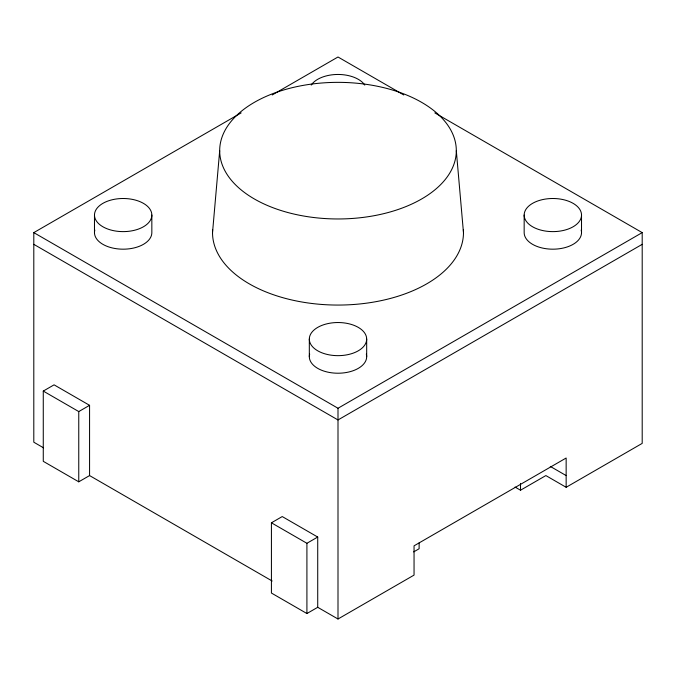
<?xml version="1.0" encoding="UTF-8"?>
<svg xmlns="http://www.w3.org/2000/svg" width="676" height="676" viewBox="0 0 676 676"><rect width="100%" height="100%" fill="white"/><g stroke="black" fill="none" stroke-linecap="round" stroke-linejoin="round"><path stroke-width="1.01" d="M212.526 232.62L219.692 150.663M43.501 447.808L33.8 442.205L33.8 232.62L241.171 112.9M272.225 94.97L338 56.995L403.775 94.97M89.57 475.574L78.762 481.819L43.272 461.328L43.272 391.074L54.08 384.838L89.57 405.321L89.57 475.574L272.183 581.014M43.272 391.074L78.762 411.566L89.57 405.321M33.8 232.62L338 408.253L642.2 232.62L642.2 443.38L566.15 487.286L545.87 475.574L520.52 490.21L515.061 487.058M642.2 244.332L338 419.957L33.8 244.332M317.72 607.302L306.912 613.538L271.422 593.046L271.422 522.802L282.23 516.557L317.72 537.048L317.72 607.302L338 619.005L414.05 575.099L414.05 545.828L566.15 458.015L566.15 487.286M271.422 522.802L306.912 543.284L317.72 537.048M413.687 551.895L419.12 548.751L419.12 542.904M434.829 112.9L642.2 232.62M550.281 466.415L566.15 475.574M456.308 150.663A118.308 68.301 0 0 1 278.85 209.814A118.308 68.301 0 0 1 278.85 91.505A118.308 68.301 0 0 1 456.308 150.663L463.474 232.62M581.521 215.061A28.679 16.562 0 0 1 538.502 229.401A28.679 16.562 0 0 1 538.502 200.721A28.679 16.562 0 0 1 581.521 215.061L581.521 232.62M524.162 215.061L524.162 232.62A28.679 16.562 0 0 0 555.089 249.131A28.679 16.562 0 0 0 581.166 230.026M520.52 483.382L520.52 490.21M366.679 339.09A28.679 16.562 0 0 1 323.66 353.438A28.679 16.562 0 0 1 323.66 324.75A28.679 16.562 0 0 1 366.679 339.09L366.679 356.658M338 408.253L338 619.005M309.321 339.09L309.321 356.658M306.912 543.284L306.912 613.538M151.838 215.061A28.679 16.562 0 0 1 108.819 229.401A28.679 16.562 0 0 1 108.819 200.721A28.679 16.562 0 0 1 151.838 215.061L151.838 232.62A28.679 16.562 0 0 1 120.911 249.131A28.679 16.562 0 0 1 94.834 230.026M94.479 215.061L94.479 232.62M78.762 411.566L78.762 481.819M463.373 229.646A125.474 72.442 0 0 1 338 305.062A125.474 72.442 0 0 1 212.627 229.646M311.222 85.091A28.679 16.562 0 0 1 338 74.461A28.679 16.562 0 0 1 364.778 85.091M366.324 354.063A28.679 16.562 0 0 1 338 373.22A28.679 16.562 0 0 1 309.676 354.063"/></g></svg>
